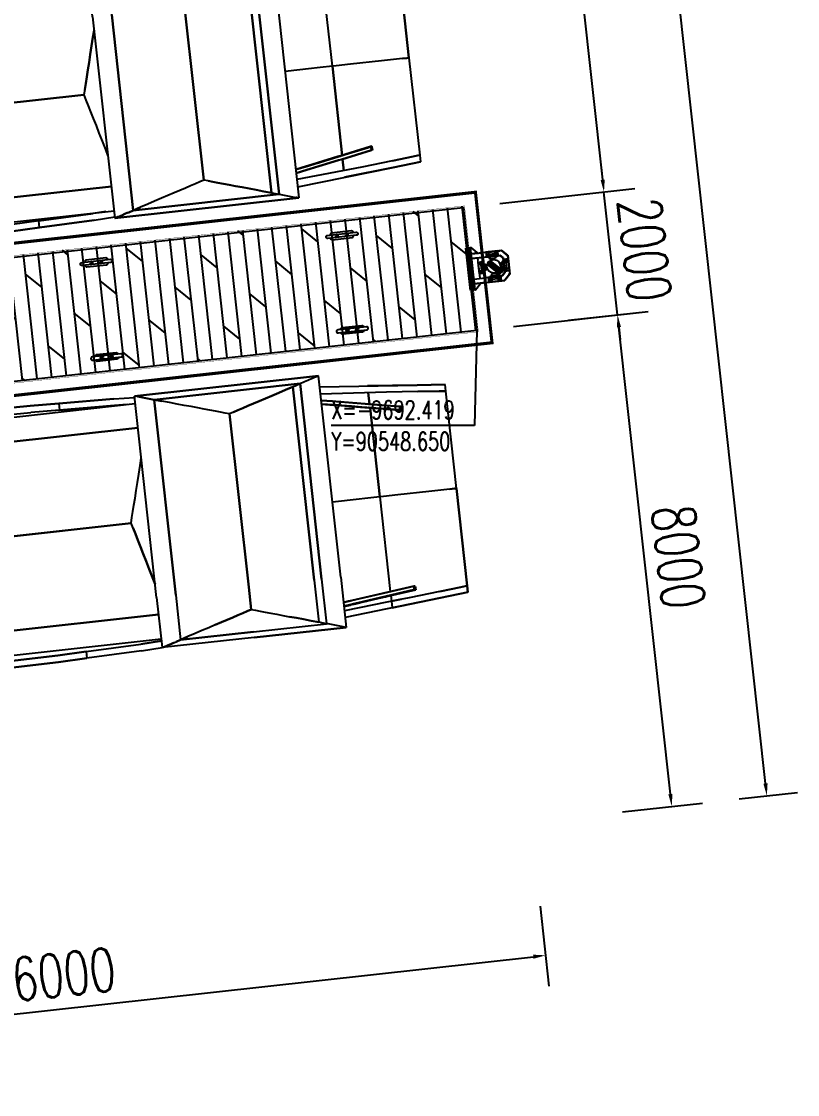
# Model space of a CAD drawing. Header units: millimetres. Extents: x -1003406 to 3312184, y 81337 to 716393.
# Drawn here: x 1418985 to 1431552, y 430485 to 447846 of the extents above; entities that cross this region are included whole.
import ezdxf

# ---------------------------------------------------------------- set-up
doc = ezdxf.new("R2010")
doc.units = ezdxf.units.MM
doc.header["$LTSCALE"] = 10
for name, pattern in [('CENTER2', [28.575, 19.05, -3.175, 3.175, -3.175]), ('DASHED2', [0.375, 0.25, -0.125]), ('DOTE', [2.42, 2, -0.2, 0.02, -0.2])]:
    doc.linetypes.add(name, pattern=pattern)
doc.layers.get('0').update_dxf_attribs({"linetype": 'CONTINUOUS'})
doc.layers.get('Defpoints').update_dxf_attribs({"linetype": 'CONTINUOUS'})
for name, color, linetype in [('DIM_COOR', 3, 'CONTINUOUS'), ('DOTE', 1, 'DOTE'), ('PUB_TEXT', 7, 'CONTINUOUS'), ('W- bollard系船栓', 4, 'CONTINUOUS'), ('W-_ANTICOLLISION防撞措施', 192, 'CONTINUOUS'), ('W-bridge approach引桥', 4, 'CONTINUOUS'), ('W-FLOAT_BOWL浮筒', 253, 'CONTINUOUS'), ('W-MOUNTING固定方式', 5, 'CONTINUOUS'), ('W-STEEL_FRAME钢架', 3, 'CONTINUOUS'), ('W-WOOD_FLOOR木地板', 30, 'CONTINUOUS'), ('配筋率', 61, 'CONTINUOUS')]:
    doc.layers.add(name, color=color, linetype=linetype)
doc.styles.add('_TCH_DIM', font='SIMPLEX', dxfattribs={"bigfont": 'GBCBIG'})
doc.styles.add('STANDARD_T3', font='simplex.shx', dxfattribs={"width": 0.7, "bigfont": 'gbcbig.shx'})
doc.dimstyles.new('W&&200', dxfattribs={"dimtxt": 700, "dimasz": 200, "dimexe": 500, "dimexo": 600, "dimgap": 200, "dimtad": 1, "dimdec": 0, "dimzin": 0, "dimdsep": 46, "dimtxsty": 'STANDARD_T3', "dimcen": 0.09, "dimclrd": 1, "dimclre": 1, "dimclrt": 7, "dimazin": 2, "dimtfac": 1, "dimtdec": 0, "dimtix": 1, "dimtmove": 2, "dimatfit": 3, "dimfxl": 100, "dimtolj": 1, "dimtzin": 0, "dimarcsym": 0})
doc.dimstyles.new('W&&5', dxfattribs={"dimtxt": 17.5, "dimasz": 5, "dimexe": 12.5, "dimexo": 15, "dimgap": 5, "dimtad": 1, "dimdec": 0, "dimzin": 0, "dimdsep": 46, "dimtxsty": 'STANDARD_T3', "dimcen": 0.09, "dimclrd": 1, "dimclre": 1, "dimclrt": 7, "dimazin": 2, "dimtfac": 1, "dimtdec": 0, "dimtix": 1, "dimtmove": 2, "dimatfit": 3, "dimfxl": 100, "dimtolj": 1, "dimtzin": 0, "dimarcsym": 0})

# ---------------------------------------------------------------- blocks, each defined once
blk = doc.blocks.new('*U190')
blk.add_lwpolyline([(-12, 0), (-12, 2.5), (12, 2.5), (12, 0)], close=True)
blk = doc.blocks.new('*U189')
at = {"color": 8, "linetype": 'Continuous', "lineweight": 15}
for p, q in [((-1, 2), (-2, 1)), ((0, 1), (0, -1)), ((-1, -2), (-2, -1))]:
    blk.add_line(p, q, dxfattribs=at)
at = {"color": 7, "linetype": 'Continuous', "lineweight": 15}
for p, q in [((16, 1), (0, 1)), ((0, 0), (19, 0)), ((16, 1), (16, 0)), ((19, -1), (19, 0)), ((0, -1), (19, -1))]:
    blk.add_line(p, q, dxfattribs=at)
for centre, radius, start, end in [((-3, 0), 2.9, 41.3178, 318.6822), ((-3, 0), 1.45, 41.3178, 318.6822), ((0, 3), 2.82, 221.3178, 270), ((0, -3), 2.82, 90, 138.6822), ((0, 3), 1.37, 221.3178, 270), ((0, -3), 1.37, 90, 138.6822)]:
    blk.add_arc(centre, radius, start, end, dxfattribs=at)
blk = doc.blocks.new('无头销轴_B型_D12X150')
at = {"color": 0}
for p, q in [((-72, 6), (-72, -6)), ((72, 6), (72, -6))]:
    blk.add_line(p, q, dxfattribs=at)
blk.add_lwpolyline([(-75, 4), (-75, -4), (-72, -6), (72, -6), (75, -4), (75, 4), (72, 6), (-72, 6)], close=True, dxfattribs=at)
for centre in [(-70, 0), (70, 0)]:
    blk.add_circle(centre, 1.6, dxfattribs=at)
blk = doc.blocks.new('A$C1EDE4923')
at = {"color": 3, "linetype": 'CENTER2', "ltscale": 0.5}
for p, q in [((-284, 80), (-260, 80)), ((-272, 68), (-272, 92)), ((-235, 120), (-254, 120)), ((-146, 120), (-127, 120)), ((-97, 80), (-121, 80)), ((-109, 68), (-109, 92))]:
    blk.add_line(p, q, dxfattribs=at)
at = {"linetype": 'DASHED2'}
for p, q in [((-240, 126), (-249, 126)), ((-240, 113), (-249, 113)), ((-235, 126), (-145, 126)), ((-235, 113), (-145, 113)), ((-141, 126), (-132, 126)), ((-141, 113), (-132, 113))]:
    blk.add_line(p, q, dxfattribs=at)
at = {"color": 3, "linetype": 'CENTER2'}
blk.add_line((-241, 120), (-140, 120), dxfattribs=at)
for p, q in [((-232, 80), (-232, 160)), ((-148, 80), (-148, 160))]:
    blk.add_line(p, q)
for points in [[(-94, 40), (-94, 120), (-287, 120), (-287, 40)], [(-249, 142), (-240, 142), (-240, 40), (-249, 40)], [(-232, 160), (-148, 160), (-145, 157), (-145, 83), (-148, 80), (-232, 80), (-235, 83), (-235, 157)], [(-132, 142), (-141, 142), (-141, 40), (-132, 40)]]:
    blk.add_lwpolyline(points, close=True)
for centre in [(-272, 80), (-109, 80)]:
    blk.add_circle(centre, 7)
at = {"xscale": -1}
for name, p, rotation in [('无头销轴_B型_D12X150', (-190, 120), 180), ('*U189', (-260, 114), 270), ('*U190', (-249, 120), 90), ('*U190', (-237, 120), 90)]:
    blk.add_blockref(name, p, dxfattribs=dict(at, rotation=rotation))
for name, p, rotation in [('*U190', (-143, 120), 270), ('*U190', (-132, 120), 270), ('*U189', (-121, 114), 90)]:
    blk.add_blockref(name, p, dxfattribs=dict(rotation=rotation))
blk = doc.blocks.new('*D175')
at = {"color": 1, "lineweight": -2, "transparency": 16777216}
for p, q in [((-78, 311), (78, 464)), ((121, 506), (82, 468)), ((-82, 307), (-85, 304))]:
    blk.add_line(p, q, dxfattribs=at)
at = {"color": 1, "transparency": 16777216}
for points in [[(81, 468), (82, 467), (78, 464)], [(-82, 308), (-81, 307), (-78, 311)]]:
    blk.add_solid(points, dxfattribs=at)
at = {"layer": 'Defpoints', "color": 0, "transparency": 16777216}
for p in [(78, 464), (-78, 311)]:
    blk.add_point(p, dxfattribs=at)
at = {"color": 7, "transparency": 16777216, "insert": (93, 499), "char_height": 17.5, "attachment_point": 5, "rotation": 44.4737, "style": 'STANDARD_T3'}
blk.add_mtext('\\A1;∅219', dxfattribs=at)
blk = doc.blocks.new('*D897')
at = {"layer": 'Defpoints', "color": 0, "transparency": 16777216}
for p in [(1426357, 442847), (1411331, 433141), (1427472, 432737)]:
    blk.add_point(p, dxfattribs=at)
at = {"layer": 'W-WOOD_FLOOR木地板', "color": 1, "lineweight": -2, "transparency": 16777216}
for p, q in [((1427385, 433532), (1427527, 432240)), ((1411768, 431004), (1427274, 432715)), ((1411481, 431777), (1411624, 430485))]:
    blk.add_line(p, q, dxfattribs=at)
at = {"layer": 'W-WOOD_FLOOR木地板', "color": 1, "transparency": 16777216}
for points in [[(1427270, 432748), (1427277, 432682), (1427472, 432737)], [(1411764, 431037), (1411771, 430971), (1411569, 430982)]]:
    blk.add_solid(points, dxfattribs=at)
at = {"layer": 'W-WOOD_FLOOR木地板', "color": 7, "transparency": 16777216, "insert": (1419460, 432406), "char_height": 700, "attachment_point": 5, "rotation": 6.2974, "style": 'STANDARD_T3'}
blk.add_mtext('\\A1;16000', dxfattribs=at)
blk = doc.blocks.new('*D898')
at = {"layer": 'Defpoints', "color": 0, "transparency": 16777216}
for p in [(1428638, 443099), (1426357, 442847), (1411331, 433141)]:
    blk.add_point(p, dxfattribs=at)
at = {"layer": 'W-bridge approach引桥', "color": 1, "lineweight": -2, "transparency": 16777216}
for p, q in [((1427843, 443011), (1429135, 443154)), ((1429493, 435346), (1428660, 442900)), ((1428720, 435060), (1430012, 435202))]:
    blk.add_line(p, q, dxfattribs=at)
at = {"layer": 'W-bridge approach引桥', "color": 1, "transparency": 16777216}
for points in [[(1428693, 442904), (1428627, 442897), (1428638, 443099)], [(1429527, 435350), (1429460, 435342), (1429515, 435147)]]:
    blk.add_solid(points, dxfattribs=at)
at = {"layer": 'W-bridge approach引桥', "color": 7, "transparency": 16777216, "insert": (1429623, 439183), "char_height": 700, "attachment_point": 5, "rotation": 276.2974, "style": 'STANDARD_T3'}
blk.add_mtext('\\A1;8000', dxfattribs=at)
blk = doc.blocks.new('*D899')
at = {"layer": 'Defpoints', "color": 0, "transparency": 16777216}
for p in [(1428418, 445087), (1426137, 444835), (1426357, 442847)]:
    blk.add_point(p, dxfattribs=at)
at = {"layer": 'W-bridge approach引桥', "color": 1, "lineweight": -2, "transparency": 16777216}
for p, q in [((1428397, 445286), (1428375, 445485)), ((1426734, 444901), (1428915, 445142)), ((1428638, 443099), (1428418, 445087)), ((1426953, 442913), (1429135, 443154)), ((1428660, 442900), (1428682, 442701))]:
    blk.add_line(p, q, dxfattribs=at)
at = {"layer": 'W-bridge approach引桥', "color": 1, "transparency": 16777216}
for points in [[(1428430, 445289), (1428363, 445282), (1428418, 445087)], [(1428693, 442904), (1428627, 442897), (1428638, 443099)]]:
    blk.add_solid(points, dxfattribs=at)
at = {"layer": 'W-bridge approach引桥', "color": 7, "transparency": 16777216, "insert": (1429075, 444153), "char_height": 700, "attachment_point": 5, "rotation": 276.2974, "style": 'STANDARD_T3'}
blk.add_mtext('\\A1;2000', dxfattribs=at)
blk = doc.blocks.new('*D900')
at = {"layer": 'Defpoints', "color": 0, "transparency": 16777216}
for p in [(1427102, 457015), (1424821, 456763), (1426137, 444835)]:
    blk.add_point(p, dxfattribs=at)
at = {"layer": 'W-bridge approach引桥', "color": 1, "lineweight": -2, "transparency": 16777216}
for p, q in [((1425418, 456829), (1427599, 457069)), ((1428397, 445286), (1427124, 456816)), ((1426734, 444901), (1428915, 445142))]:
    blk.add_line(p, q, dxfattribs=at)
at = {"layer": 'W-bridge approach引桥', "color": 1, "transparency": 16777216}
for points in [[(1427157, 456819), (1427091, 456812), (1427102, 457015)], [(1428430, 445289), (1428363, 445282), (1428418, 445087)]]:
    blk.add_solid(points, dxfattribs=at)
at = {"layer": 'W-bridge approach引桥', "color": 7, "transparency": 16777216, "insert": (1428307, 451111), "char_height": 700, "attachment_point": 5, "rotation": 276.2974, "style": 'STANDARD_T3'}
blk.add_mtext('\\A1;12000', dxfattribs=at)
blk = doc.blocks.new('$matou$00000081')
at = {"elevation": 0}
for points in [[(115.4, -12.5, 1.151757), (115.4, 12.5), (-115.4, 12.5, 1.151757), (-115.4, -12.5), (115.4, -12.5)], [(-96.2, 12.5, -0.182727), (-79.9, 27.6), (80.9, 27.6, -0.182727), (97.2, 12.5)], [(97.2, -12.5, -0.182727), (80.9, -27.6), (-79.9, -27.6, -0.182727), (-96.2, -12.5, -0.127039)]]:
    blk.add_lwpolyline(points, format="xyb", dxfattribs=at)
for centre, radius in [((-39.5, 0, 0), 10.9), ((-39.5, 0, 0), 7.27), ((40.5, 0, 0), 10.9), ((40.5, 0, 0), 7.27)]:
    blk.add_circle(centre, radius)
blk = doc.blocks.new('*U400')
at = {"layer": 'W- bollard系船栓', "xscale": 2, "yscale": -2, "rotation": 180}
blk.add_blockref('$matou$00000081', (0, 0, 0), dxfattribs=at)
blk = doc.blocks.new('*U401')
at = {"layer": 'W- bollard系船栓', "color": 0, "linetype": 'ByBlock', "lineweight": -2, "transparency": 16777216}
for p in [(0, 0), (4000, 0), (8000, 0), (12000, 0)]:
    blk.add_blockref('*U400', p, dxfattribs=at)
blk = doc.blocks.new('*U398')
at = {"layer": 'W- bollard系船栓', "xscale": 2, "yscale": -2, "rotation": 180}
blk.add_blockref('$matou$00000081', (0, 0, 0), dxfattribs=at)
blk = doc.blocks.new('*U399')
at = {"layer": 'W- bollard系船栓', "color": 0, "linetype": 'ByBlock', "lineweight": -2, "transparency": 16777216}
for p in [(0, 0), (4000, 0), (8000, 0), (12000, 0)]:
    blk.add_blockref('*U398', p, dxfattribs=at)
blk = doc.blocks.new('*D911')
at = {"layer": 'Defpoints', "color": 0, "transparency": 16777216}
for p in [(1426119, 480046), (1425076, 479931), (1430012, 435202)]:
    blk.add_point(p, dxfattribs=at)
at = {"layer": 'W-bridge approach引桥', "color": 1, "lineweight": -2, "transparency": 16777216}
for p, q in [((1425673, 479996), (1426616, 480101)), ((1431033, 435516), (1426141, 479847)), ((1430609, 435268), (1431552, 435372))]:
    blk.add_line(p, q, dxfattribs=at)
at = {"layer": 'W-bridge approach引桥', "color": 1, "transparency": 16777216}
for points in [[(1426174, 479851), (1426108, 479843), (1426119, 480046)], [(1431067, 435520), (1431000, 435512), (1431055, 435317)]]:
    blk.add_solid(points, dxfattribs=at)
at = {"layer": 'W-bridge approach引桥', "color": 7, "transparency": 16777216, "insert": (1429134, 457742), "char_height": 700, "attachment_point": 5, "rotation": 276.2974, "style": 'STANDARD_T3'}
blk.add_mtext('\\A1;45000', dxfattribs=at)
blk = doc.blocks.new('$matou$00000062')
at = {"color": 0, "linetype": 'Continuous'}
for p, q in [((-1714, 991), (-1714, -2415)), ((-1714, 991), (-1714, -2415)), ((-1355, 991), (-1355, -2415)), ((-1355, 991), (-1355, -2415)), ((-1355, -2415), (-1355, 991)), ((18, -2144), (18, 991)), ((18, 991), (18, -2144)), ((1392, 991), (1392, -2415)), ((1392, -2415), (1392, 991)), ((1392, 991), (1392, -2415)), ((1750, 991), (1750, -2415)), ((1750, 991), (1750, -2415)), ((-1887, -765), (-1893, 0)), ((-1893, 0), (-1887, -765)), ((-1796, 0), (-1790, -764)), ((-1790, -764), (-1796, 0)), ((1796, 0), (1790, -764)), ((1796, 0), (1790, -764)), ((1893, 0), (1887, -765)), ((1887, -765), (1893, 0)), ((-1887, -765), (-1875, -1218)), ((-1875, -1218), (-1887, -765)), ((-1785, -764), (-1790, -764)), ((-1790, -764), (-1778, -1218)), ((-1790, -764), (-1785, -764)), ((-1778, -1218), (-1790, -764)), ((1778, -1218), (1790, -764)), ((1778, -1218), (1790, -764)), ((1875, -1218), (1887, -765)), ((1887, -765), (1875, -1218)), ((-1778, -1218), (-1875, -1218)), ((-1778, -1218), (-1875, -1218)), ((-1855, -2086), (-1875, -1218)), ((-1855, -2086), (-1875, -1218)), ((-1778, -1218), (-1758, -2084)), ((-1778, -1218), (-1758, -2084)), ((1758, -2084), (1778, -1218)), ((1778, -1218), (1758, -2084)), ((1875, -1218), (1778, -1218)), ((1875, -1218), (1778, -1218)), ((1875, -1218), (1855, -2086)), ((1855, -2086), (1875, -1218)), ((-1855, -2086), (-1841, -2415)), ((-1855, -2086), (-1841, -2415)), ((-1744, -2415), (-1758, -2084)), ((-1758, -2084), (-1744, -2415)), ((-239, -2219), (-146, -2191)), ((-146, -2191), (-239, -2219)), ((-146, -2191), (-60, -2166)), ((-60, -2166), (-146, -2191)), ((-60, -2166), (18, -2144)), ((-60, -2166), (18, -2144)), ((18, -2146), (18, -2141)), ((18, -2144), (96, -2166)), ((18, -2144), (96, -2166)), ((96, -2166), (182, -2191)), ((96, -2166), (182, -2191)), ((182, -2191), (275, -2219)), ((182, -2191), (275, -2219)), ((1758, -2084), (1750, -2084)), ((1750, -2284), (1758, -2084)), ((1758, -2084), (1750, -2084)), ((1750, -2284), (1758, -2084)), ((1855, -2086), (1841, -2415)), ((1855, -2086), (1841, -2415)), ((-807, -2385), (-682, -2348)), ((-682, -2348), (-807, -2385)), ((-682, -2348), (-562, -2313)), ((-562, -2313), (-682, -2348)), ((-562, -2313), (-448, -2280)), ((-448, -2280), (-562, -2313)), ((-448, -2280), (-340, -2248)), ((-340, -2248), (-448, -2280)), ((-340, -2248), (-239, -2219)), ((-239, -2219), (-340, -2248)), ((275, -2219), (376, -2248)), ((275, -2219), (376, -2248)), ((376, -2248), (484, -2280)), ((376, -2248), (484, -2280)), ((484, -2280), (598, -2313)), ((484, -2280), (598, -2313)), ((598, -2313), (718, -2348)), ((598, -2313), (718, -2348)), ((718, -2348), (844, -2385)), ((718, -2348), (844, -2385)), ((-1844, -3874), (-1844, -2415)), ((-1844, -3874), (-1844, -2415)), ((-1844, -2415), (-1837, -2439)), ((-1837, -2439), (-1844, -2415)), ((-1104, -2415), (-1844, -2415)), ((-1104, -2415), (-1844, -2415)), ((-1837, -2439), (-1830, -2464)), ((-1830, -2464), (-1837, -2439)), ((-1830, -2464), (-1823, -2489)), ((-1823, -2489), (-1830, -2464)), ((-1823, -2489), (-1816, -2515)), ((-1816, -2515), (-1823, -2489)), ((-1104, -2415), (1862, -2415)), ((-1104, -2415), (1862, -2415)), ((-910, -2415), (-807, -2385)), ((-807, -2385), (-910, -2415)), ((844, -2385), (946, -2415)), ((844, -2385), (946, -2415)), ((1841, -2489), (1834, -2515)), ((1834, -2515), (1841, -2489)), ((1848, -2464), (1841, -2489)), ((1841, -2489), (1848, -2464)), ((1848, -2464), (1855, -2439)), ((1848, -2464), (1855, -2439)), ((1862, -2415), (1855, -2439)), ((1855, -2439), (1862, -2415)), ((1862, -2415), (1862, -5333)), ((1862, -5333), (1862, -2415)), ((-1816, -2515), (-1809, -2540)), ((-1809, -2540), (-1816, -2515)), ((-1809, -2540), (-1801, -2566)), ((-1801, -2566), (-1809, -2540)), ((-1801, -2566), (-1794, -2591)), ((-1794, -2591), (-1801, -2566)), ((-1794, -2591), (-1787, -2617)), ((-1787, -2617), (-1794, -2591)), ((-1787, -2617), (-1780, -2642)), ((-1787, -2617), (-1780, -2642)), ((-1780, -2642), (-1773, -2667)), ((-1773, -2667), (-1780, -2642)), ((-1773, -2667), (-1766, -2692)), ((-1766, -2692), (-1773, -2667)), ((1791, -2667), (1784, -2692)), ((1784, -2692), (1791, -2667)), ((1798, -2642), (1791, -2667)), ((1791, -2667), (1798, -2642)), ((1805, -2617), (1798, -2642)), ((1798, -2642), (1805, -2617)), ((1812, -2591), (1805, -2617)), ((1805, -2617), (1812, -2591)), ((1819, -2566), (1812, -2591)), ((1812, -2591), (1819, -2566)), ((1827, -2540), (1819, -2566)), ((1819, -2566), (1827, -2540)), ((1834, -2515), (1827, -2540)), ((1827, -2540), (1834, -2515)), ((-1766, -2692), (-1759, -2717)), ((-1759, -2717), (-1766, -2692)), ((-1759, -3874), (-1759, -2717)), ((-1759, -2717), (-1759, -3874)), ((-1104, -2717), (-1759, -2717)), ((-1104, -2717), (-1759, -2717)), ((-1725, -2837), (-1759, -2717)), ((-1104, -2717), (-1759, -2717)), ((-1759, -2717), (-1725, -2837)), ((-1759, -2717), (-1759, -3874)), ((-1104, -2717), (1777, -2717)), ((1777, -2717), (-1104, -2717)), ((-1104, -2717), (1777, -2717)), ((1777, -2717), (1743, -2837)), ((1743, -2837), (1777, -2717)), ((1784, -2692), (1777, -2717)), ((1777, -2717), (1784, -2692)), ((1777, -2717), (1777, -5031)), ((1777, -5031), (1777, -2717)), ((1777, -2717), (1777, -5031)), ((-1692, -2954), (-1725, -2837)), ((-1692, -2954), (-1725, -2837)), ((-1659, -3068), (-1692, -2954)), ((-1659, -3068), (-1692, -2954)), ((1677, -3068), (1710, -2954)), ((1677, -3068), (1710, -2954)), ((1710, -2954), (1743, -2837)), ((1710, -2954), (1743, -2837)), ((-1628, -3178), (-1659, -3068)), ((-1628, -3178), (-1659, -3068)), ((1646, -3178), (1677, -3068)), ((1646, -3178), (1677, -3068)), ((-1598, -3284), (-1628, -3178)), ((-1598, -3284), (-1628, -3178)), ((-1570, -3386), (-1598, -3284)), ((-1598, -3284), (-1570, -3386)), ((1588, -3386), (1616, -3284)), ((1588, -3386), (1616, -3284)), ((1616, -3284), (1646, -3178)), ((1616, -3284), (1646, -3178)), ((-1542, -3482), (-1570, -3386)), ((-1570, -3386), (-1542, -3482)), ((1560, -3482), (1588, -3386)), ((1560, -3482), (1588, -3386)), ((-1517, -3572), (-1542, -3482)), ((-1542, -3482), (-1517, -3572)), ((-1493, -3657), (-1517, -3572)), ((-1517, -3572), (-1493, -3657)), ((1511, -3657), (1535, -3572)), ((1511, -3657), (1535, -3572)), ((1535, -3572), (1560, -3482)), ((1535, -3572), (1560, -3482)), ((-1470, -3736), (-1493, -3657)), ((-1493, -3657), (-1470, -3736)), ((-1450, -3808), (-1470, -3736)), ((-1470, -3736), (-1450, -3808)), ((1468, -3808), (1488, -3736)), ((1468, -3808), (1488, -3736)), ((1488, -3736), (1511, -3657)), ((1488, -3736), (1511, -3657)), ((-1844, -3874), (-1844, -5333)), ((-1844, -5333), (-1844, -3874)), ((-1759, -3874), (-1759, -5031)), ((-1759, -3874), (-1759, -5031)), ((-1759, -3874), (-1759, -5031)), ((-1431, -3874), (-1450, -3808)), ((-1450, -3808), (-1431, -3874)), ((-1431, -3874), (-1450, -3940)), ((-1431, -3874), (-1450, -3940)), ((-1104, -3874), (-1431, -3874)), ((-1431, -3874), (-1104, -3874)), ((1449, -3874), (-1104, -3874)), ((-1104, -3874), (1449, -3874)), ((1449, -3874), (1468, -3808)), ((1449, -3874), (1468, -3808)), ((1449, -3878), (1449, -3870)), ((1468, -3940), (1449, -3874)), ((1468, -3940), (1449, -3874)), ((-1470, -4012), (-1493, -4091)), ((-1470, -4012), (-1493, -4091)), ((-1450, -3940), (-1470, -4012)), ((-1450, -3940), (-1470, -4012)), ((1488, -4012), (1468, -3940)), ((1468, -3940), (1488, -4012)), ((1511, -4091), (1488, -4012)), ((1488, -4012), (1511, -4091)), ((-1517, -4176), (-1542, -4266)), ((-1517, -4176), (-1542, -4266)), ((-1493, -4091), (-1517, -4176)), ((-1493, -4091), (-1517, -4176)), ((1535, -4176), (1511, -4091)), ((1511, -4091), (1535, -4176)), ((1560, -4266), (1535, -4176)), ((1535, -4176), (1560, -4266)), ((-1570, -4362), (-1598, -4464)), ((-1570, -4362), (-1598, -4464)), ((-1542, -4266), (-1570, -4362)), ((-1542, -4266), (-1570, -4362)), ((1588, -4362), (1560, -4266)), ((1560, -4266), (1588, -4362)), ((1616, -4464), (1588, -4362)), ((1588, -4362), (1616, -4464)), ((-1598, -4464), (-1628, -4569)), ((-1628, -4569), (-1598, -4464)), ((1646, -4569), (1616, -4464)), ((1616, -4464), (1646, -4569)), ((-1692, -4794), (-1659, -4680)), ((-1659, -4680), (-1692, -4794)), ((-1659, -4680), (-1628, -4569)), ((-1628, -4569), (-1659, -4680)), ((1677, -4680), (1646, -4569)), ((1646, -4569), (1677, -4680)), ((1677, -4680), (1710, -4794)), ((1710, -4794), (1677, -4680)), ((-1692, -4794), (-1725, -4911)), ((-1725, -4911), (-1692, -4794)), ((1710, -4794), (1743, -4911)), ((1743, -4911), (1710, -4794)), ((-1759, -5031), (-1725, -4911)), ((-1759, -5031), (-1725, -4911)), ((-1104, -4911), (-1725, -4911)), ((-1104, -4911), (-1725, -4911)), ((-1104, -4911), (1743, -4911)), ((1743, -4911), (-1104, -4911)), ((1743, -4911), (1777, -5031)), ((1743, -4911), (1777, -5031)), ((-1809, -5208), (-1801, -5182)), ((-1809, -5208), (-1801, -5182)), ((-1801, -5182), (-1794, -5157)), ((-1801, -5182), (-1794, -5157)), ((-1794, -5157), (-1787, -5131)), ((-1794, -5157), (-1787, -5131)), ((-1787, -5131), (-1780, -5106)), ((-1787, -5131), (-1780, -5106)), ((-1780, -5106), (-1773, -5081)), ((-1780, -5106), (-1773, -5081)), ((-1773, -5081), (-1766, -5056)), ((-1773, -5081), (-1766, -5056)), ((-1766, -5056), (-1759, -5031)), ((-1766, -5056), (-1759, -5031)), ((-1104, -5031), (-1759, -5031)), ((-1104, -5031), (-1759, -5031)), ((-1104, -5031), (-1759, -5031)), ((-1104, -5031), (1777, -5031)), ((-1104, -5031), (1777, -5031)), ((1777, -5031), (-1104, -5031)), ((1777, -5031), (1784, -5056)), ((1777, -5031), (1784, -5056)), ((1784, -5056), (1791, -5081)), ((1784, -5056), (1791, -5081)), ((1791, -5081), (1798, -5106)), ((1791, -5081), (1798, -5106)), ((1798, -5106), (1805, -5131)), ((1798, -5106), (1805, -5131)), ((1805, -5131), (1812, -5157)), ((1805, -5131), (1812, -5157)), ((1812, -5157), (1819, -5182)), ((1812, -5157), (1819, -5182)), ((1819, -5182), (1827, -5208)), ((1819, -5182), (1827, -5208)), ((-1844, -5333), (-1837, -5308)), ((-1844, -5333), (-1837, -5308)), ((-1104, -5333), (-1844, -5333)), ((-1104, -5333), (-1844, -5333)), ((-1837, -5308), (-1830, -5284)), ((-1837, -5308), (-1830, -5284)), ((-1830, -5284), (-1823, -5259)), ((-1830, -5284), (-1823, -5259)), ((-1823, -5259), (-1816, -5233)), ((-1823, -5259), (-1816, -5233)), ((-1816, -5233), (-1809, -5208)), ((-1816, -5233), (-1809, -5208)), ((-1568, -6862), (-1700, -5333)), ((-1524, -6246), (-1603, -5333)), ((-1538, -5333), (-1526, -5437)), ((-1538, -5333), (-1520, -5489)), ((-1538, -5333), (-1526, -5437)), ((-1494, -5718), (-1537, -5333)), ((-1519, -5501), (-1537, -5333)), ((-1537, -5333), (-1527, -5423)), ((-1527, -5423), (-1537, -5333)), ((-1527, -5423), (-1536, -5333)), ((-1536, -5333), (-1526, -5435)), ((-1526, -5435), (-1536, -5333)), ((-1527, -5423), (-1536, -5333)), ((-1533, -5333), (-1522, -5418)), ((-1533, -5333), (-1524, -5404)), ((-1533, -5333), (-1522, -5418)), ((-1524, -5404), (-1533, -5333)), ((-1532, -5333), (-1524, -5404)), ((-1532, -5333), (-1524, -5404)), ((-1531, -5333), (-1516, -5468)), ((-1405, -6468), (-1531, -5333)), ((-1531, -5333), (-1460, -5974)), ((-1478, -5333), (-1463, -5465)), ((-1478, -5333), (-1469, -5412)), ((-1469, -5412), (-1478, -5333)), ((-1478, -5333), (-1469, -5412)), ((-1104, -5333), (1862, -5333)), ((-1104, -5333), (1862, -5333)), ((0, -5382), (0, -5333)), ((0, -5382), (0, -5333)), ((1445, -5333), (1402, -5574)), ((1445, -5333), (1406, -5553)), ((1445, -5333), (1411, -5521)), ((1445, -5333), (1411, -5521)), ((1445, -5333), (1412, -5520)), ((1412, -5520), (1445, -5333)), ((1413, -5515), (1445, -5333)), ((1445, -5333), (1414, -5507)), ((1414, -5507), (1445, -5333)), ((1414, -5507), (1445, -5333)), ((1414, -5507), (1445, -5333)), ((1445, -5333), (1415, -5501)), ((1415, -5504), (1445, -5333)), ((1445, -5333), (1415, -5503)), ((1445, -5333), (1415, -5503)), ((1415, -5501), (1445, -5333)), ((1445, -5333), (1417, -5492)), ((1445, -5333), (1417, -5489)), ((1445, -5333), (1417, -5489)), ((1445, -5333), (1417, -5489)), ((1417, -5489), (1445, -5333)), ((1498, -5333), (1468, -5507)), ((1468, -5507), (1498, -5333)), ((1700, -5333), (1568, -6862)), ((1827, -5208), (1834, -5233)), ((1827, -5208), (1834, -5233)), ((1834, -5233), (1841, -5259)), ((1834, -5233), (1841, -5259)), ((1841, -5259), (1848, -5284)), ((1841, -5259), (1848, -5284)), ((1848, -5284), (1855, -5308)), ((1855, -5308), (1848, -5284)), ((1855, -5308), (1862, -5333)), ((1855, -5308), (1862, -5333)), ((-1519, -5501), (-1527, -5423)), ((-1527, -5439), (-1526, -5437)), ((-1527, -5439), (-1526, -5437)), ((-1526, -5435), (-1522, -5418)), ((-1526, -5435), (-1522, -5418)), ((-1520, -5489), (-1526, -5437)), ((-1520, -5489), (-1521, -5492)), ((-1520, -5489), (-1521, -5492)), ((-1517, -5470), (-1520, -5488)), ((-1517, -5470), (-1520, -5488)), ((-1520, -5488), (-1515, -5487)), ((-1515, -5487), (-1520, -5488)), ((-1520, -5488), (-1494, -5697)), ((-1494, -5697), (-1520, -5488)), ((-1520, -5489), (-1469, -5950)), ((-1520, -5489), (-1469, -5950)), ((-1494, -5697), (-1517, -5470)), ((-1517, -5470), (-1494, -5697)), ((-1516, -5468), (-1465, -5929)), ((-1405, -6468), (-1516, -5468)), ((-1465, -5929), (-1516, -5468)), ((-1515, -5483), (-1493, -5709)), ((-1493, -5709), (-1515, -5483)), ((-1515, -5483), (-1458, -5996)), ((-1515, -5483), (-1410, -6430)), ((-1463, -5465), (-1469, -5412)), ((-1463, -5465), (-1469, -5412)), ((-1469, -5412), (-1406, -5977)), ((-1406, -5977), (-1467, -5436)), ((-1352, -6464), (-1463, -5465)), ((0, -5709), (0, -5382)), ((0, -5709), (0, -5382)), ((-1519, -5501), (-1493, -5710)), ((-1519, -5501), (-1493, -5710)), ((-1470, -5935), (-1519, -5501)), ((-1470, -5935), (-1519, -5501)), ((1231, -6546), (1406, -5553)), ((1403, -5568), (1314, -6077)), ((1402, -5574), (1322, -6031)), ((1402, -5574), (1322, -6031)), ((1324, -6017), (1411, -5526)), ((1324, -6015), (1400, -5585)), ((1324, -6017), (1400, -5585)), ((1324, -6017), (1400, -5585)), ((1403, -5568), (1327, -5999)), ((1403, -5568), (1327, -5999)), ((1403, -5568), (1364, -5792)), ((1364, -5792), (1403, -5568)), ((1400, -5585), (1364, -5793)), ((1400, -5585), (1364, -5793)), ((1366, -5780), (1406, -5555)), ((1406, -5555), (1366, -5780)), ((1403, -5572), (1366, -5780)), ((1366, -5780), (1403, -5572)), ((1468, -5508), (1378, -6017)), ((1378, -6017), (1465, -5521)), ((1378, -6017), (1458, -5559)), ((1378, -6017), (1458, -5559)), ((1400, -5585), (1414, -5507)), ((1402, -5574), (1411, -5521)), ((1402, -5574), (1402, -5576)), ((1402, -5574), (1402, -5576)), ((1406, -5555), (1403, -5572)), ((1406, -5555), (1403, -5572)), ((1403, -5572), (1403, -5572)), ((1403, -5572), (1403, -5572)), ((1409, -5538), (1415, -5501)), ((1409, -5538), (1415, -5501)), ((1411, -5524), (1411, -5521)), ((1411, -5524), (1411, -5521)), ((1412, -5520), (1415, -5503)), ((1412, -5520), (1415, -5503)), ((1458, -5559), (1468, -5507)), ((1458, -5559), (1468, -5507)), ((-1494, -5697), (-1493, -5710)), ((-1490, -5708), (-1493, -5709)), ((-1467, -5917), (-1493, -5709)), ((-1467, -5917), (-1493, -5709)), ((-1491, -5721), (-1493, -5709)), ((-1470, -5935), (-1493, -5710)), ((-1470, -5935), (-1493, -5710)), ((-1491, -5721), (-1465, -5931)), ((-1491, -5721), (-1465, -5931)), ((-1491, -5721), (-1469, -5948)), ((-1469, -5948), (-1491, -5721)), ((0, -5892), (0, -5709)), ((0, -5892), (0, -5709)), ((1362, -5804), (1322, -6029)), ((1322, -6029), (1362, -5804)), ((1324, -6017), (1364, -5793)), ((1324, -6017), (1364, -5793)), ((1380, -5699), (1325, -6011)), ((1325, -6011), (1380, -5699)), ((1362, -5804), (1325, -6013)), ((1362, -5804), (1325, -6013)), ((1327, -5999), (1364, -5792)), ((1327, -5999), (1364, -5792)), ((1362, -5804), (1364, -5792)), ((1366, -5780), (1364, -5793)), ((1364, -5792), (1364, -5792)), ((-1462, -6014), (-1470, -5935)), ((-1470, -5952), (-1469, -5950)), ((-1469, -5950), (-1470, -5952)), ((-1469, -5948), (-1465, -5931)), ((-1469, -5948), (-1465, -5931)), ((-1469, -5950), (-1409, -6489)), ((-1462, -5956), (-1459, -5981)), ((-1459, -5981), (-1462, -5956)), ((-1406, -5977), (-1409, -5956)), ((-1409, -5956), (-1406, -5977)), ((0, -6085), (0, -5892)), ((0, -6085), (0, -5892)), ((-1635, -6085), (-1568, -6862)), ((-1538, -6085), (-1635, -6085)), ((-1538, -6085), (-1635, -6085)), ((-1454, -6085), (-1538, -6085)), ((-1454, -6085), (-1538, -6085)), ((-1533, -6143), (-1538, -6085)), ((-1538, -6085), (-1524, -6246)), ((-1463, -6002), (-1464, -6004)), ((-1463, -6002), (-1464, -6004)), ((-1463, -6000), (-1459, -5983)), ((-1459, -5983), (-1463, -6000)), ((-1463, -6000), (-1437, -6209)), ((-1463, -6000), (-1458, -6000)), ((-1458, -6000), (-1463, -6000)), ((-1437, -6209), (-1463, -6000)), ((-1413, -6448), (-1462, -6014)), ((-1462, -6014), (-1436, -6222)), ((-1413, -6448), (-1462, -6014)), ((-1413, -6448), (-1462, -6014)), ((-1413, -6448), (-1462, -6014)), ((-1413, -6448), (-1462, -6014)), ((-1436, -6222), (-1462, -6014)), ((-1405, -6468), (-1459, -5981)), ((-1459, -5981), (-1405, -6468)), ((-1405, -6468), (-1459, -5981)), ((-1459, -5983), (-1437, -6209)), ((-1437, -6209), (-1459, -5983)), ((-1458, -5996), (-1410, -6430)), ((-1410, -6430), (-1458, -5996)), ((-1435, -6221), (-1458, -5996)), ((-1458, -5996), (-1435, -6221)), ((-1406, -5977), (-1352, -6464)), ((-1352, -6464), (-1406, -5977)), ((-1352, -6464), (-1406, -5977)), ((-1406, -5977), (-1352, -6464)), ((0, -6085), (-1394, -6085)), ((0, -6085), (-1394, -6085)), ((0, -6143), (0, -6085)), ((1312, -6085), (0, -6085)), ((0, -6085), (1312, -6085)), ((0, -6143), (0, -6085)), ((1322, -6031), (1227, -6567)), ((1231, -6546), (1325, -6011)), ((1231, -6546), (1325, -6011)), ((1231, -6546), (1316, -6063)), ((1231, -6546), (1316, -6063)), ((1234, -6526), (1310, -6095)), ((1234, -6526), (1310, -6095)), ((1234, -6526), (1310, -6095)), ((1234, -6526), (1310, -6096)), ((1314, -6077), (1238, -6509)), ((1314, -6077), (1238, -6509)), ((1274, -6301), (1314, -6077)), ((1314, -6077), (1274, -6301)), ((1310, -6095), (1274, -6302)), ((1274, -6302), (1310, -6095)), ((1316, -6065), (1276, -6289)), ((1276, -6289), (1316, -6065)), ((1313, -6081), (1276, -6289)), ((1276, -6289), (1313, -6081)), ((1378, -6017), (1283, -6552)), ((1369, -6069), (1283, -6552)), ((1283, -6552), (1369, -6069)), ((1310, -6095), (1324, -6017)), ((1310, -6095), (1324, -6017)), ((1313, -6083), (1312, -6085)), ((1313, -6083), (1312, -6085)), ((1313, -6081), (1316, -6065)), ((1316, -6065), (1313, -6081)), ((1313, -6081), (1313, -6081)), ((1313, -6081), (1313, -6081)), ((1314, -6077), (1327, -5999)), ((1318, -6050), (1316, -6063)), ((1316, -6063), (1318, -6050)), ((1321, -6033), (1322, -6031)), ((1322, -6031), (1321, -6033)), ((1322, -6029), (1325, -6013)), ((1322, -6029), (1325, -6013)), ((1327, -5999), (1327, -5999)), ((1327, -5999), (1327, -5999)), ((1538, -6085), (1366, -6085)), ((1366, -6085), (1538, -6085)), ((1369, -6069), (1378, -6017)), ((1378, -6017), (1369, -6069)), ((1568, -6862), (1635, -6085)), ((-1514, -6371), (-1533, -6143)), ((-1437, -6209), (-1436, -6222)), ((-1436, -6222), (-1413, -6448)), ((-1413, -6448), (-1436, -6222)), ((-1433, -6221), (-1435, -6221)), ((-1435, -6221), (-1433, -6221)), ((-1435, -6221), (-1410, -6430)), ((-1435, -6221), (-1410, -6430)), ((-1434, -6234), (-1435, -6221)), ((-1433, -6221), (-1435, -6221)), ((-1434, -6234), (-1408, -6443)), ((-1408, -6443), (-1434, -6234)), ((-1434, -6234), (-1412, -6461)), ((-1412, -6461), (-1434, -6234)), ((0, -6371), (0, -6143)), ((0, -6371), (0, -6143)), ((-1471, -6862), (-1514, -6371)), ((0, -6862), (0, -6371)), ((0, -6862), (0, -6371)), ((1272, -6314), (1232, -6539)), ((1232, -6539), (1272, -6314)), ((1274, -6302), (1234, -6526)), ((1234, -6526), (1274, -6302)), ((1272, -6314), (1235, -6522)), ((1235, -6522), (1272, -6314)), ((1274, -6301), (1238, -6509)), ((1274, -6301), (1238, -6509)), ((1272, -6314), (1274, -6301)), ((1276, -6289), (1274, -6302)), ((1274, -6301), (1274, -6301)), ((1274, -6301), (1274, -6301)), ((1274, -6301), (1274, -6301)), ((-1412, -6461), (-1408, -6443)), ((-1412, -6461), (-1408, -6443)), ((-1409, -6489), (-1405, -6468)), ((-1405, -6468), (-1409, -6489)), ((-1356, -6485), (-1409, -6489)), ((-1356, -6485), (-1409, -6489)), ((-1405, -6468), (-1352, -6464)), ((-1405, -6468), (-1352, -6464)), ((-1356, -6485), (-1352, -6464)), ((-1356, -6485), (-1352, -6464)), ((1227, -6567), (1231, -6546)), ((1231, -6546), (1227, -6567)), ((1280, -6573), (1227, -6567)), ((1280, -6573), (1227, -6567)), ((1231, -6546), (1283, -6552)), ((1231, -6546), (1283, -6552)), ((1232, -6539), (1235, -6522)), ((1232, -6539), (1235, -6522)), ((1280, -6573), (1283, -6552)), ((1280, -6573), (1283, -6552)), ((-1568, -6862), (-1530, -7300)), ((-1530, -7300), (-1568, -6862)), ((-1442, -7197), (-1471, -6862)), ((-1471, -6862), (-1442, -7197)), ((-1442, -7197), (-1471, -6862)), ((0, -7197), (0, -6862)), ((0, -7197), (0, -6862)), ((1471, -6862), (1442, -7197)), ((1442, -7197), (1471, -6862)), ((1442, -7197), (1471, -6862)), ((1530, -7300), (1568, -6862)), ((1568, -6862), (1530, -7300)), ((-1436, -7267), (-1442, -7197)), ((-1442, -7197), (-1436, -7267)), ((-1436, -7267), (-1442, -7197)), ((0, -7267), (0, -7197)), ((0, -7267), (0, -7197)), ((0, -7197), (0, -7267)), ((0, -7267), (0, -7197)), ((1442, -7197), (1436, -7267)), ((1436, -7267), (1442, -7197)), ((1436, -7267), (1442, -7197)), ((-1433, -7300), (-1530, -7300)), ((-1530, -7300), (-1433, -7300)), ((-1433, -7300), (-1436, -7267)), ((-1433, -7300), (-1436, -7267)), ((-1436, -7267), (-1433, -7300)), ((-1433, -7300), (0, -7300)), ((0, -7300), (-1433, -7300)), ((0, -7300), (0, -7267)), ((0, -7267), (0, -7300)), ((0, -7267), (0, -7300)), ((0, -7300), (0, -7267)), ((0, -7300), (1433, -7300)), ((0, -7300), (1433, -7300)), ((1436, -7267), (1433, -7300)), ((1433, -7300), (1436, -7267)), ((1433, -7300), (1436, -7267)), ((1433, -7300), (1530, -7300)), ((1433, -7300), (1530, -7300))]:
    blk.add_line(p, q, dxfattribs=at)
blk.add_lwpolyline([(1471, -6862), (1513, -6371), (1592, -5333)], dxfattribs=at)
blk = doc.blocks.new('BZQ-T')
at = {"color": 252, "lineweight": 200, "ltscale": 100}
blk.add_line((-344.6, 6), (344.6, 6), dxfattribs=at)
at = {"layer": 'DOTE', "lineweight": 200, "ltscale": 100}
for p, q in [((-300, -17), (-300, 17)), ((-100, -17), (-100, 17)), ((100, -17), (100, 17)), ((300, -17), (300, 17))]:
    blk.add_line(p, q, dxfattribs=at)
at = {"layer": 'W-MOUNTING固定方式'}
for p, q in [((-154.6, 632.1), (-244.6, 542.1)), ((-244.6, 43), (-244.6, 542.1)), ((-121.4, 552.1), (-164.6, 509)), ((-154.6, 632.1), (154.3, 632.1)), ((-121.4, 552.1), (121.2, 552.1)), ((121.2, 552.1), (164.3, 509)), ((154.3, 632.1), (244.3, 542.1)), ((244.3, 43), (244.3, 542.1)), ((-164.6, 43), (-164.6, 509)), ((164.3, 223.1), (164.3, 509))]:
    blk.add_line(p, q, dxfattribs=at)
at = {"layer": 'W-MOUNTING固定方式', "color": 253, "linetype": 'CENTER2', "true_color": 0xadadad}
for p, q in [((-152.5, 627.1), (-239.6, 540.1)), ((-239.6, 43), (-239.6, 540.1)), ((-123.5, 557.1), (-169.6, 511.1)), ((-152.5, 627.1), (152.2, 627.1)), ((-123.5, 557.1), (123.2, 557.1)), ((123.2, 557.1), (169.3, 511.1)), ((152.2, 627.1), (239.3, 540.1)), ((239.3, 43), (239.3, 540.1)), ((-169.6, 43), (-169.6, 511.1)), ((169.3, 43), (169.3, 511.1)), ((-164.6, 218.1), (164.3, 218.1)), ((164.3, 148.1), (-164.6, 148.1))]:
    blk.add_line(p, q, dxfattribs=at)
at = {"layer": 'W-MOUNTING固定方式', "color": 1}
for p, q in [((29.9, 383.5), (-30.1, 383.5)), ((29.9, 383.5), (-30.1, 383.5)), ((-0.1, 341.5), (-0.1, 425.5)), ((-0.1, 341.5), (-0.1, 425.5))]:
    blk.add_line(p, q, dxfattribs=at)
at = {"layer": 'W-MOUNTING固定方式', "color": 0, "lineweight": 5}
for p, q in [((-164.6, 223.1), (164.3, 223.1)), ((164.3, 43), (164.3, 234)), ((164.3, 143.1), (-164.6, 143.1))]:
    blk.add_line(p, q, dxfattribs=at)
at = {"layer": 'W-MOUNTING固定方式', "lineweight": 25}
blk.add_lwpolyline([(-0.1, 425.3), (-0.1, 350)], dxfattribs=at)
at = {"layer": 'W-MOUNTING固定方式', "color": 1}
for points in [[(-344.6, 43), (-344.6, 53), (-254.6, 143), (-244.6, 143), (-244.6, 43)], [(344.3, 43), (344.3, 53), (254.3, 143), (244.3, 143), (244.3, 43)]]:
    blk.add_lwpolyline(points, close=True, dxfattribs=at)
at = {"layer": 'W-MOUNTING固定方式'}
blk.add_circle((-0.1, 387.6), 109.5, dxfattribs=at)
at = {"layer": 'W-STEEL_FRAME钢架'}
for p, q in [((-164.6, 43), (-244.6, 43)), ((164.3, 43), (244.3, 43))]:
    blk.add_line(p, q, dxfattribs=at)
for points in [[(-344.6, 43), (344.6, 43), (344.6, 0), (-344.6, 0)], [(-308, 6), (-292, 6), (-292, 0), (-308, 0)], [(-108, 6), (-92, 6), (-92, 0), (-108, 0)], [(108, 6), (92, 6), (92, 0), (108, 0)], [(308, 6), (292, 6), (292, 0), (308, 0)]]:
    blk.add_lwpolyline(points, close=True, dxfattribs=at)
at = {"layer": 'W-MOUNTING固定方式', "color": 6, "lineweight": 5, "extrusion": (0, 0, -1), "xscale": -1, "zscale": -1}
for p, rotation in [((190.6, 671.7), 180), ((284.1, 193), 90)]:
    blk.add_blockref('A$C1EDE4923', p, dxfattribs=dict(at, rotation=rotation))
at = {"layer": 'W-MOUNTING固定方式', "color": 6, "lineweight": 5, "extrusion": (0, 0, -1), "zscale": -1, "rotation": 270}
blk.add_blockref('A$C1EDE4923', (-283.9, 193), dxfattribs=at)
at = {"layer": 'W-MOUNTING固定方式', "color": 6, "lineweight": 5, "extrusion": (0, 0, -1), "zscale": -1}
blk.add_blockref('A$C1EDE4923', (190.6, 103.6), dxfattribs=at)
dim = blk.add_diameter_dim_2p(p1=(-78.3, 310.9), p2=(78, 464.4), dimstyle='W&&5')
dim.commit()
dim.dimension.update_dxf_attribs({"geometry": '*D175', "text_midpoint": (93.2, 498.6)})

msp = doc.modelspace()

# ---------------------------------------------------------------- hatches: boundary and pattern name
at = {"layer": 'W-WOOD_FLOOR木地板'}
h = msp.add_hatch(dxfattribs=at)
h.set_pattern_fill('DOLMIT', color=256, scale=300, angle=96.29735)
h.set_pattern_definition([(96.297353, (11551.7, -287487.12), (-236.685792, -26.119285), []), (141.297353, (11551.7, -287487.1), (-421.13273, -525.6098), [336.7564, -673.512])])
edge = h.paths.add_edge_path()
edge.add_line((1410231.2, 443105.1), (1410453.3, 441092.3))
edge.add_line((1410453.3, 441092.3), (1426356.8, 442847.3))
edge.add_line((1426356.8, 442847.3), (1426134.6, 444860.3))
edge.add_line((1426134.6, 444860.3), (1410231.2, 443105.3))

# ---------------------------------------------------------------- linework, layer by layer
at = {"layer": 'DIM_COOR', "color": 4}
for p, q in [((1426356.8, 442847.3), (1426323.4, 441307.3)), ((1426323.4, 441307.3), (1424002.4, 441307.3))]:
    msp.add_line(p, q, dxfattribs=at)
at = {"layer": 'W-_ANTICOLLISION防撞措施', "const_width": 50}
msp.add_lwpolyline([(1406543.9, 477886), (1407317.1, 471104.5), (1423171.2, 472853.9), (1423429, 470518.1), (1407526.3, 468763.2), (1408896.4, 457244), (1424800.7, 458999.1), (1425069.5, 456563.9), (1409166, 454808.8), (1410432.9, 443328.5), (1426336.4, 445083.6), (1426605.1, 442648.3), (1410701.7, 440893.3), (1411568.2, 433041)], dxfattribs=at)
at = {"layer": 'W-FLOAT_BOWL浮筒', "const_width": 5}
msp.add_lwpolyline([(1410234, 443080.2), (1426137.4, 444835.2), (1426356.8, 442847.3), (1410453.3, 441092.3), (1411330.8, 433140.6), (1405367, 432482.4), (1402404.1, 459331.6), (1400624.6, 465123.9), (1398000.2, 470857.6), (1394091.4, 475400.6), (1393970.3, 476497.9), (1406394.9, 477869), (1407162.7, 470911.3), (1423066.1, 472666.3), (1423285.5, 470678.3), (1407382.1, 468923.3), (1408698.3, 456995.7), (1424601.8, 458750.8), (1424821.2, 456762.8), (1408917.7, 455007.8), (1410234, 443080.2)], dxfattribs=at)
at = {"layer": 'W-FLOAT_BOWL浮筒'}
msp.add_lwpolyline([(1410234, 443080.2), (1426137.4, 444835.2), (1426356.8, 442847.3), (1410453.3, 441092.3), (1411330.8, 433140.6), (1405367, 432482.4), (1402404.1, 459331.6), (1400624.6, 465123.9), (1398000.2, 470857.6), (1394091.4, 475400.6), (1393970.3, 476497.9), (1406394.9, 477869), (1408698.3, 456995.7), (1424601.8, 458750.8), (1424821.2, 456762.8), (1408917.7, 455007.8), (1410234, 443080.2)], dxfattribs=at)
at = {"layer": 'W-STEEL_FRAME钢架', "const_width": 5}
msp.add_lwpolyline([(1410256.1, 443107.8), (1426159.5, 444862.8), (1426384.4, 442825.2), (1410480.9, 441070.2), (1411358.4, 433118.4), (1405344.9, 432454.8), (1402379.5, 459326.6), (1400601.2, 465114.9), (1397979, 470843.9), (1394067.4, 475390.2), (1393942.7, 476520), (1406417, 477896.6), (1407184.8, 470938.9), (1423088.2, 472693.9), (1423313.1, 470656.2), (1407409.6, 468901.2), (1408720.4, 457023.3), (1424623.9, 458778.3), (1424848.7, 456740.7), (1408945.3, 454985.7)], close=True, dxfattribs=at)

# ---------------------------------------------------------------- block references
at = {"layer": 'W- bollard系船栓', "rotation": 6.297352635699028}
msp.add_blockref('*U401', (1412247.2, 443070.2), dxfattribs=at)
at = {"layer": 'W- bollard系船栓', "xscale": -1, "rotation": 186.297352635699}
msp.add_blockref('*U399', (1412415.9, 441541.1), dxfattribs=at)
at = {"layer": 'W-STEEL_FRAME钢架', "lineweight": 200, "rotation": 276.2973526356984}
msp.add_blockref('BZQ-T', (1426247.1, 443841.3), dxfattribs=at)
at = {"layer": '配筋率', "color": 34, "xscale": 1.105263157894737}
for p, yscale, rotation in [((1417805.8, 446435.5), -1.027397260273972, 276.2973526356976), ((1418574.6, 439468.8), 1.027397260273973, 96.29735263570043)]:
    msp.add_blockref('$matou$00000062', p, dxfattribs=dict(at, yscale=yscale, rotation=rotation))

# ---------------------------------------------------------------- texts
at = {"layer": 'PUB_TEXT', "color": 7, "style": '_TCH_DIM', "width": 0.705882}
for s, p in [('X=-9692.419', (1424002.4, 441412.3)), ('Y=90548.650', (1424002.4, 440904.8))]:
    msp.add_text(s, height=297.5, dxfattribs=at).set_placement(p)

# ---------------------------------------------------------------- dimensions: what is measured, and where the dimension line sits
at = {"layer": 'W-bridge approach引桥'}
for base, p1, p2, picture, middle in [((1426119.3, 480045.7), (1430012.4, 435202.1), (1425076.4, 479930.6), '*D911', (1429134, 457741.8)), ((1427102.2, 457014.5), (1426137.4, 444835.2), (1424821.2, 456762.8), '*D900', (1428307, 451111.1)), ((1428418.5, 445087), (1426356.8, 442847.3), (1426137.4, 444835.2), '*D899', (1429074.9, 444153.3))]:
    dim = msp.add_linear_dim(base=base, p1=p1, p2=p2, angle=96.29735, dimstyle='W&&200', dxfattribs=at)
    dim.commit()
    dim.dimension.update_dxf_attribs({"geometry": picture, "text_midpoint": middle})
dim = msp.add_linear_dim(base=(1428637.9, 443099), p1=(1411330.8, 433140.6), p2=(1426356.8, 442847.3), angle=96.29735, dimstyle='W&&200', override={"dimfxl": 800, "dimfxlon": 1}, dxfattribs=at)
dim.commit()
dim.dimension.update_dxf_attribs({"geometry": '*D898', "text_midpoint": (1429623.3, 439183.5)})
at = {"layer": 'W-WOOD_FLOOR木地板'}
dim = msp.add_linear_dim(base=(1427472.5, 432737.3), p1=(1411330.8, 433140.6), p2=(1426356.8, 442847.3), angle=6.29735, dimstyle='W&&200', override={"dimfxl": 800, "dimfxlon": 1}, dxfattribs=at)
dim.commit()
dim.dimension.update_dxf_attribs({"geometry": '*D897', "text_midpoint": (1419460.4, 432406.5)})

doc.saveas('drawing.dxf')
